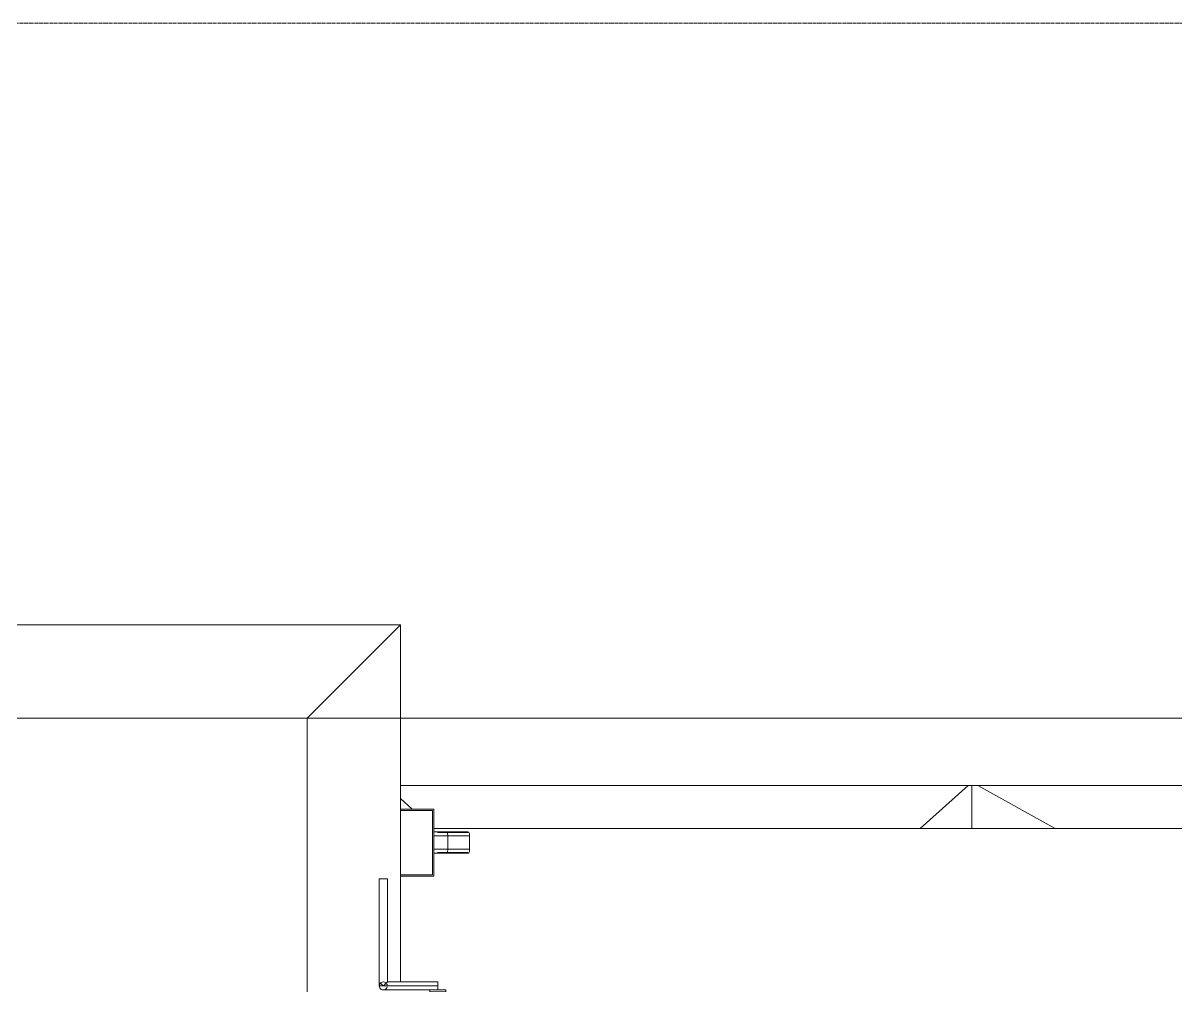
# Model space of a CAD drawing. Header units: inches. Extents: x -578 to 1873, y 397 to 1812.
# Drawn here: x -362.8 to -147.8, y 1632.8 to 1812.5 of the extents above; entities that cross this region are included whole.
import ezdxf

# ---------------------------------------------------------------- set-up
doc = ezdxf.new("R2010")
doc.units = ezdxf.units.IN
doc.header["$MEASUREMENT"] = 0
doc.linetypes.add('IMPORT-Dash 1_16_', pattern=[0.125, 0.0625, -0.0625])
for name, color, linetype, lineweight in [('A-FLOR', 192, 'Continuous', 13), ('A-ROOF', 132, 'Continuous', 13), ('A-WALL', 113, 'Continuous', 13), ('G-ANNO-SYMB', 111, 'IMPORT-Dash 1_16_', 20), ('Q-SPCQ', 91, 'Continuous', 9)]:
    doc.layers.add(name, color=color, linetype=linetype, lineweight=lineweight)

# ---------------------------------------------------------------- blocks, each defined once
blk = doc.blocks.new('3D Cad File Example_dwg_Ladder - Standard-1476646-_3D_-2975-Level 1')
at = {"layer": 'Q-SPCQ'}
for p, q in [((-12.37, 8.69), (-12.37, 11.69)), ((-12.37, 11.69), (-12, 11.69)), ((-12, 8.69), (-12, 11.69)), ((-8, 11.69), (-12, 11.69)), ((-8, 8.69), (-8, 11.69)), ((8, 8.69), (8, 11.69)), ((8, 11.69), (12, 11.69)), ((12, 8.69), (12, 11.69)), ((12, 11.69), (12.38, 11.69)), ((12.38, 8.69), (12.38, 11.69)), ((-13.87, 10.19), (-13.85, 10.19)), ((-13.87, 10.19), (-13.85, 10.19)), ((-13.87, 10.19), (-13.87, 0.75)), ((-13.85, 10.19), (-13.77, 10.19)), ((-13.77, 10.19), (-13.66, 10.19)), ((-13.66, 10.19), (-13.5, 10.19)), ((-13.5, 10.19), (-13.32, 10.19)), ((-13.32, 10.19), (-13.12, 10.19)), ((-13.12, 10.19), (-12.93, 10.19)), ((-13.12, 10.19), (-13.12, 0)), ((-12.93, 10.19), (-12.75, 10.19)), ((-12.59, 10.19), (-12.75, 10.19)), ((-12.59, 10.19), (-12.48, 10.19)), ((-12.48, 10.19), (-12.4, 10.19)), ((-12.4, 10.19), (-12.37, 10.19)), ((-12.4, 10.19), (-12.37, 10.19)), ((-12.37, 0), (-12.37, 8.69)), ((-12.37, 8.69), (-12, 8.69)), ((-8, 8.69), (-12, 8.69)), ((8, 10.56), (-8, 10.56)), ((8, 9.81), (-8, 9.81)), ((8, 8.69), (12, 8.69)), ((12.38, 8.69), (12, 8.69)), ((12.38, 10.19), (12.4, 10.19)), ((12.38, 10.19), (12.4, 10.19)), ((12.38, 0), (12.38, 8.69)), ((12.4, 10.19), (12.48, 10.19)), ((12.48, 10.19), (12.59, 10.19)), ((12.75, 10.19), (12.59, 10.19)), ((12.75, 10.19), (12.93, 10.19)), ((12.93, 10.19), (13.13, 10.19)), ((13.13, 10.19), (13.32, 10.19)), ((13.13, 10.19), (13.13, 0)), ((13.32, 10.19), (13.5, 10.19)), ((13.66, 10.19), (13.5, 10.19)), ((13.66, 10.19), (13.77, 10.19)), ((13.85, 10.19), (13.77, 10.19)), ((13.85, 10.19), (13.88, 10.19)), ((13.85, 10.19), (13.88, 10.19)), ((13.88, 10.19), (13.88, 0.75)), ((-13.87, 0.75), (-33.13, 0.75)), ((-33.13, 0.72), (-33.13, 0.75)), ((-33.13, 0.75), (-33.13, 0.72)), ((-33.13, 0.65), (-33.13, 0.72)), ((-33.13, 0.53), (-33.13, 0.65)), ((-33.13, 0.53), (-33.13, 0.37)), ((-33.13, 0.19), (-33.13, 0.37)), ((-33.13, 0), (-33.13, 0.19)), ((-33.13, -0.19), (-33.13, 0)), ((-13.85, 0.72), (-13.87, 0.75)), ((-13.87, 0.02), (-13.84, 0.22)), ((-13.85, -0.19), (-13.87, 0.02)), ((-13.85, 0.72), (-13.77, 0.65)), ((-13.84, 0.22), (-13.76, 0.39)), ((-13.67, 0.54), (-13.77, 0.65)), ((-13.55, 0.42), (-13.67, 0.54)), ((-13.41, 0.29), (-13.55, 0.42)), ((-13.41, 0.69), (-13.54, 0.62)), ((-13.54, 0.63), (-13.54, 0.62)), ((-13.41, 0.69), (-13.27, 0.74)), ((-13.27, 0.14), (-13.41, 0.29)), ((-13.12, 0), (-13.27, 0.14)), ((-13.12, 0), (-13.26, -0.14)), ((-13.12, -0.75), (-13.12, 0)), ((-12.93, 0.72), (-12.75, 0.65)), ((-12.75, 0.65), (-12.59, 0.53)), ((-12.59, 0.53), (-12.48, 0.37)), ((-12.5, 0.42), (-12.48, 0.37)), ((-12.48, 0.37), (-12.4, 0.19)), ((-12.37, 0), (-12.4, 0.19)), ((-12.37, 0), (-12.4, -0.19)), ((12.38, 0), (12.4, 0.19)), ((12.4, -0.19), (12.38, 0)), ((12.4, 0.19), (12.48, 0.37)), ((12.48, 0.37), (12.59, 0.53)), ((12.5, 0.42), (12.48, 0.37)), ((12.59, 0.53), (12.75, 0.65)), ((12.75, 0.65), (12.93, 0.72)), ((13.13, 0), (13.27, 0.14)), ((13.13, -0.75), (13.13, 0)), ((13.26, -0.14), (13.13, 0)), ((13.27, 0.74), (13.41, 0.69)), ((13.41, 0.29), (13.27, 0.14)), ((13.41, 0.69), (13.54, 0.62)), ((13.41, 0.29), (13.55, 0.42)), ((13.55, 0.42), (13.67, 0.54)), ((13.67, 0.54), (13.77, 0.65)), ((13.85, 0.72), (13.77, 0.65)), ((13.88, 0.75), (13.85, 0.72)), ((13.88, 0.75), (33.13, 0.75)), ((33.13, 0.72), (33.13, 0.75)), ((33.13, 0.75), (33.13, 0.72)), ((33.13, 0.72), (33.13, 0.65)), ((33.13, 0.65), (33.13, 0.53)), ((33.13, 0.53), (33.13, 0.37)), ((33.13, 0.19), (33.13, 0.37)), ((33.13, 0.19), (33.13, 0)), ((33.13, -0.19), (33.13, 0)), ((-33.13, -0.19), (-33.13, -0.38)), ((-33.13, -0.53), (-33.13, -0.38)), ((-33.13, -0.53), (-33.13, -0.65)), ((-33.13, -0.72), (-33.13, -0.65)), ((-33.13, -0.75), (-33.13, -0.72)), ((-33.13, -0.75), (-33.13, -0.72)), ((-13.12, -0.75), (-33.13, -0.75)), ((-13.78, -0.37), (-13.85, -0.19)), ((-13.67, -0.51), (-13.78, -0.37)), ((-13.55, -0.62), (-13.67, -0.51)), ((-13.66, -0.53), (-13.53, -0.41)), ((-13.66, -0.53), (-13.61, -0.48)), ((-13.54, -0.63), (-13.66, -0.53)), ((-13.61, -0.57), (-13.66, -0.53)), ((-13.6, -0.57), (-13.66, -0.53)), ((-13.61, -0.48), (-13.53, -0.41)), ((-13.54, -0.63), (-13.61, -0.57)), ((-13.55, -0.61), (-13.6, -0.57)), ((-13.55, -0.61), (-13.5, -0.65)), ((-13.54, -0.62), (-13.55, -0.62)), ((-13.41, -0.69), (-13.55, -0.62)), ((-13.4, -0.28), (-13.53, -0.41)), ((-13.53, -0.63), (-13.5, -0.65)), ((-13.4, -0.7), (-13.5, -0.65)), ((-13.32, -0.72), (-13.5, -0.65)), ((-13.47, -0.66), (-13.4, -0.7)), ((-13.36, -0.71), (-13.42, -0.69)), ((-13.42, -0.69), (-13.36, -0.71)), ((-13.27, -0.74), (-13.41, -0.69)), ((-13.26, -0.14), (-13.4, -0.28)), ((-13.32, -0.72), (-13.4, -0.7)), ((-13.35, -0.71), (-13.4, -0.7)), ((-13.32, -0.72), (-13.26, -0.74)), ((-13.12, -0.75), (-13.32, -0.72)), ((-13.12, -0.75), (-13.27, -0.74)), ((-13.12, -0.75), (-13.26, -0.74)), ((-13.12, -0.75), (-13.26, -0.74)), ((-12.93, -0.72), (-13.12, -0.75)), ((-12.75, -0.65), (-12.93, -0.72)), ((-12.75, -0.65), (-12.59, -0.53)), ((-12.48, -0.38), (-12.59, -0.53)), ((-12.4, -0.19), (-12.48, -0.38)), ((12.48, -0.38), (12.4, -0.19)), ((12.59, -0.53), (12.48, -0.38)), ((12.75, -0.65), (12.59, -0.53)), ((12.93, -0.72), (12.75, -0.65)), ((13.13, -0.75), (12.93, -0.72)), ((13.32, -0.72), (13.13, -0.75)), ((13.27, -0.74), (13.13, -0.75)), ((13.13, -0.75), (13.26, -0.74)), ((13.13, -0.75), (13.26, -0.74)), ((13.13, -0.75), (33.13, -0.75)), ((13.4, -0.28), (13.26, -0.14)), ((13.32, -0.72), (13.26, -0.74)), ((13.5, -0.65), (13.32, -0.72)), ((13.4, -0.7), (13.32, -0.72)), ((13.4, -0.7), (13.35, -0.71)), ((13.53, -0.41), (13.4, -0.28)), ((13.5, -0.65), (13.4, -0.7)), ((13.47, -0.66), (13.4, -0.7)), ((13.55, -0.61), (13.5, -0.65)), ((13.5, -0.65), (13.53, -0.63)), ((13.66, -0.53), (13.53, -0.41)), ((13.53, -0.41), (13.61, -0.48)), ((13.53, -0.63), (13.66, -0.53)), ((13.53, -0.63), (13.61, -0.57)), ((13.55, -0.61), (13.6, -0.57)), ((13.65, -0.53), (13.59, -0.58)), ((13.6, -0.57), (13.66, -0.53)), ((13.66, -0.53), (13.61, -0.48)), ((13.61, -0.57), (13.66, -0.53)), ((33.13, -0.19), (33.13, -0.38)), ((33.13, -0.53), (33.13, -0.38)), ((33.13, -0.53), (33.13, -0.65)), ((33.13, -0.65), (33.13, -0.72)), ((33.13, -0.72), (33.13, -0.75)), ((33.13, -0.75), (33.13, -0.72))]:
    blk.add_line(p, q, dxfattribs=at)
blk = doc.blocks.new('3D Cad File Example_dwg_Downspout - Downspout-1922943-_3D_-3509-Level 1')
at = {"layer": 'Q-SPCQ'}
for p, q in [((-2, 15.29), (-1.97, 15.37)), ((-2, 11.24), (-2, 15.29)), ((-2, 15.29), (-2, 15.24)), ((-1.9, 15.44), (-1.97, 15.37)), ((-1.9, 15.44), (-1.78, 15.5)), ((-1.88, 11.24), (-1.88, 15.29)), ((-1.78, 15.5), (-1.63, 15.55)), ((-1.63, 15.55), (-1.44, 15.58)), ((-1.44, 15.58), (-1.25, 15.59)), ((-1.25, 15.59), (1.25, 15.59)), ((-1.25, 11.54), (-1.25, 15.59)), ((1.25, 15.59), (1.44, 15.58)), ((1.25, 11.54), (1.25, 15.59)), ((1.44, 15.58), (1.63, 15.55)), ((1.63, 15.55), (1.78, 15.5)), ((1.78, 15.5), (1.9, 15.44)), ((1.87, 11.24), (1.87, 15.29)), ((1.9, 15.44), (1.97, 15.37)), ((2, 15.29), (1.97, 15.37)), ((2, 11.24), (2, 15.29)), ((2, 15.24), (2, 15.29)), ((-2, 11.24), (-1.97, 11.32)), ((-2, 11.24), (-2, 9.61)), ((-1.9, 11.39), (-1.97, 11.32)), ((-1.78, 11.45), (-1.9, 11.39)), ((-1.88, 9.61), (-1.88, 11.24)), ((-1.78, 11.45), (-1.63, 11.5)), ((-1.63, 11.5), (-1.44, 11.53)), ((-1.25, 11.54), (-1.44, 11.53)), ((1.25, 11.54), (-1.25, 11.54)), ((-1.25, 9.76), (-1.25, 11.54)), ((1.44, 11.53), (1.25, 11.54)), ((1.25, 9.76), (1.25, 11.54)), ((1.44, 11.53), (1.63, 11.5)), ((1.63, 11.5), (1.78, 11.45)), ((1.78, 11.45), (1.9, 11.39)), ((1.87, 11.24), (1.87, 9.61)), ((1.97, 11.32), (1.9, 11.39)), ((2, 11.24), (1.97, 11.32)), ((2, 9.61), (2, 11.24)), ((-2, 8.94), (-2, 9.61)), ((-1.25, 8.94), (-1.25, 9.76)), ((1.25, 8.94), (1.25, 9.76)), ((2, 8.94), (2, 9.61))]:
    blk.add_line(p, q, dxfattribs=at)
blk = doc.blocks.new('3D Cad File Example_dwg_Scupper - 12_W x 9_H-1922742-_3D_-3490-Level 1')
at = {"layer": 'Q-SPCQ'}
for p, q in [((-6.25, 2.69), (-6.25, 8.94)), ((6.25, 8.94), (-6.25, 8.94)), ((-6, 2.69), (-6, 8.69)), ((6, 8.69), (-6, 8.69)), ((6, 8.69), (6, 2.69)), ((6.25, 2.69), (6.25, 8.94))]:
    blk.add_line(p, q, dxfattribs=at)
blk = doc.blocks.new('3D Cad File Example_dwg-2744-Level 1')
at = {"layer": 'A-FLOR'}
blk.add_line((-1183.87, 492.38), (-1028.5, 492.38), dxfattribs=at)
at = {"layer": 'A-ROOF'}
for p, q in [((-1093.16, 492.38), (-1084.2, 500.38)), ((-1083.5, 492.38), (-1083.5, 500.38)), ((-1067.99, 492.38), (-1082.38, 500.38)), ((-1190.13, 497.99), (-1187.9, 496))]:
    blk.add_line(p, q, dxfattribs=at)
at = {"layer": 'A-WALL', "color": 103, "lineweight": 9}
for p, q in [((-1190.13, 530.38), (-1338, 530.38)), ((-1207.5, 513), (-1190.13, 530.38)), ((-1207.5, 513), (-1190.13, 530.38)), ((-1190.13, 513), (-1190.13, 530.38)), ((-1207.5, 513), (-1326, 513)), ((-1207.5, 399.5), (-1207.5, 513)), ((-1207.5, 513), (-1190.13, 513)), ((-1207.5, 513), (-1190.13, 513)), ((-1190.13, 513), (-602.38, 513)), ((-1190.13, 463.75), (-1190.13, 513)), ((-1190.13, 500.38), (-602.38, 500.38))]:
    blk.add_line(p, q, dxfattribs=at)
at = {"layer": 'G-ANNO-SYMB'}
blk.add_line((-1475.6, 642.7), (975.4, 642.7), dxfattribs=at)
at = {"layer": 'G-ANNO-SYMB', "flags": 128}
blk.add_lwpolyline([(-1475.6, -772.42), (975.4, -772.42), (975.4, 642.7), (-1475.6, 642.7)], close=True, dxfattribs=at)
at = {"rotation": 270}
for name, p in [('3D Cad File Example_dwg_Scupper - 12_W x 9_H-1922742-_3D_-3490-Level 1', (-1192.81, 489.75)), ('3D Cad File Example_dwg_Downspout - Downspout-1922943-_3D_-3509-Level 1', (-1192.81, 489.75)), ('3D Cad File Example_dwg_Ladder - Standard-1476646-_3D_-2975-Level 1', (-1193.31, 449.88))]:
    blk.add_blockref(name, p, dxfattribs=at)

msp = doc.modelspace()

# ---------------------------------------------------------------- block references
at = {"layer": 'A-WALL', "color": 30, "lineweight": 9}
msp.add_blockref('3D Cad File Example_dwg-2744-Level 1', (897.69, 1169.79), dxfattribs=at)

doc.saveas('drawing.dxf')
